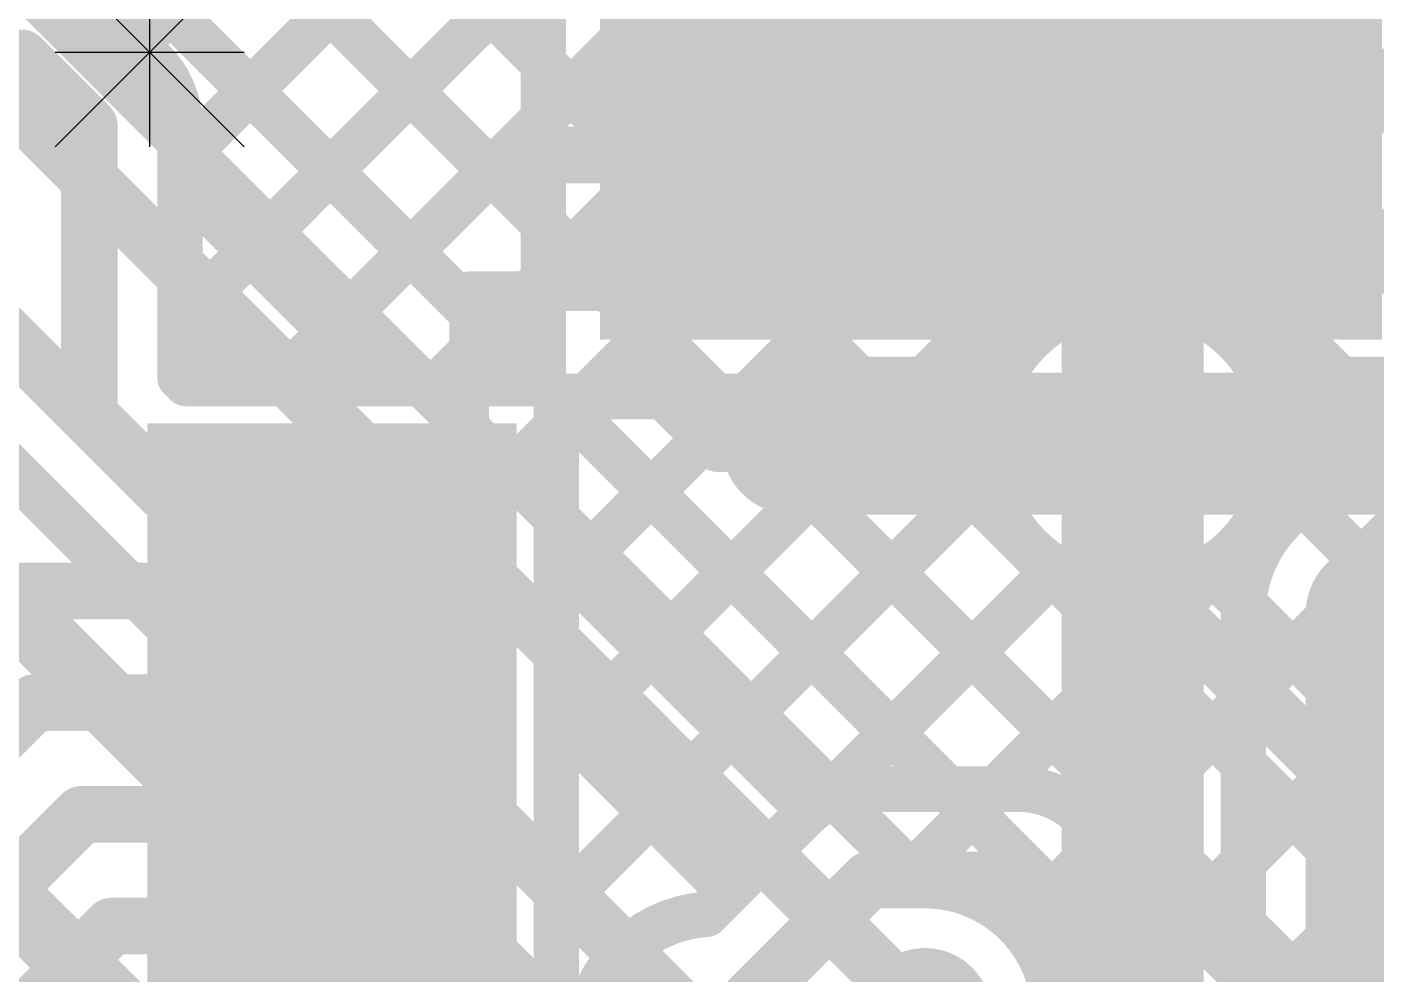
# Model space of a CAD drawing. Header units: millimetres. Extents: x 3.57 to 6.19, y 4.04 to 5.89.
# Drawn here: x 3.977 to 4.2149, y 5.1335 to 5.3004 of the extents above; entities that cross this region are included whole.
import ezdxf

# ---------------------------------------------------------------- set-up
doc = ezdxf.new("R2010")
doc.units = ezdxf.units.MM
doc.header["$MEASUREMENT"] = 0
for name, color, linetype in [('BottomLayer', 5, 'Continuous'), ('BottomSolder', 6, 'Continuous'), ('MultiLayer', 9, 'Continuous'), ('TopLayer', 1, 'Continuous'), ('TopOverlay', 2, 'Continuous'), ('TopPaste', 8, 'Continuous'), ('TopSolder', 216, 'Continuous'), ('ViaHoleLayer', 16, 'Continuous')]:
    doc.layers.add(name, color=color, linetype=linetype)

# ---------------------------------------------------------------- blocks, each defined once
blk = doc.blocks.new('48_LQFP_12')
at = {"layer": 'TopLayer'}
for points in [[(-0.19398, 0.00394), (-0.13689, 0.00394), (-0.19398, 0.01575), (-0.13689, 0.01575)], [(-0.19398, -0.01575), (-0.13689, -0.01575), (-0.19398, -0.00394), (-0.13689, -0.00394)], [(-0.19398, -0.03543), (-0.13689, -0.03543), (-0.19398, -0.02362), (-0.13689, -0.02362)], [(-0.19398, -0.05512), (-0.13689, -0.05512), (-0.19398, -0.04331), (-0.13689, -0.04331)], [(-0.19398, -0.0748), (-0.13689, -0.0748), (-0.19398, -0.06299), (-0.13689, -0.06299)], [(-0.19398, -0.09449), (-0.13689, -0.09449), (-0.19398, -0.08268), (-0.13689, -0.08268)], [(-0.19398, -0.11417), (-0.13689, -0.11417), (-0.19398, -0.10236), (-0.13689, -0.10236)], [(-0.10236, -0.19398), (-0.10236, -0.13689), (-0.11417, -0.19398), (-0.11417, -0.13689)], [(-0.08268, -0.19398), (-0.08268, -0.13689), (-0.09449, -0.19398), (-0.09449, -0.13689)], [(-0.06299, -0.19398), (-0.06299, -0.13689), (-0.0748, -0.19398), (-0.0748, -0.13689)], [(-0.04331, -0.19398), (-0.04331, -0.13689), (-0.05512, -0.19398), (-0.05512, -0.13689)], [(-0.02362, -0.19398), (-0.02362, -0.13689), (-0.03543, -0.19398), (-0.03543, -0.13689)]]:
    blk.add_solid(points, dxfattribs=at)
at = {"layer": 'TopOverlay', "const_width": 0.007}
for points in [[(-0.14143, -0.14123), (-0.14143, -0.119)], [(-0.11943, -0.14123), (-0.14143, -0.14123)]]:
    blk.add_lwpolyline(points, dxfattribs=at)
at = {"layer": 'TopOverlay', "const_width": 0.0035}
for points in [[(-0.14318, -0.119, 1), (-0.13968, -0.119, 1)], [(-0.14318, -0.14123, 1), (-0.13968, -0.14123, 1)], [(-0.14318, -0.14123, 1), (-0.13968, -0.14123, 1)], [(-0.12118, -0.14123, 1), (-0.11768, -0.14123, 1)]]:
    blk.add_lwpolyline(points, format="xyb", close=True, dxfattribs=at)
at = {"layer": 'TopPaste'}
for points in [[(-0.19398, 0.00394), (-0.13689, 0.00394), (-0.19398, 0.01575), (-0.13689, 0.01575)], [(-0.19398, -0.01575), (-0.13689, -0.01575), (-0.19398, -0.00394), (-0.13689, -0.00394)], [(-0.19398, -0.03543), (-0.13689, -0.03543), (-0.19398, -0.02362), (-0.13689, -0.02362)], [(-0.19398, -0.05512), (-0.13689, -0.05512), (-0.19398, -0.04331), (-0.13689, -0.04331)], [(-0.19398, -0.0748), (-0.13689, -0.0748), (-0.19398, -0.06299), (-0.13689, -0.06299)], [(-0.19398, -0.09449), (-0.13689, -0.09449), (-0.19398, -0.08268), (-0.13689, -0.08268)], [(-0.19398, -0.11417), (-0.13689, -0.11417), (-0.19398, -0.10236), (-0.13689, -0.10236)], [(-0.10236, -0.19398), (-0.10236, -0.13689), (-0.11417, -0.19398), (-0.11417, -0.13689)], [(-0.08268, -0.19398), (-0.08268, -0.13689), (-0.09449, -0.19398), (-0.09449, -0.13689)], [(-0.06299, -0.19398), (-0.06299, -0.13689), (-0.0748, -0.19398), (-0.0748, -0.13689)], [(-0.04331, -0.19398), (-0.04331, -0.13689), (-0.05512, -0.19398), (-0.05512, -0.13689)], [(-0.02362, -0.19398), (-0.02362, -0.13689), (-0.03543, -0.19398), (-0.03543, -0.13689)]]:
    blk.add_solid(points, dxfattribs=at)
at = {"layer": 'TopSolder'}
for points in [[(-0.19798, -0.00006), (-0.13289, -0.00006), (-0.19798, 0.01975), (-0.13289, 0.01975)], [(-0.19798, -0.01975), (-0.13289, -0.01975), (-0.19798, 0.00006), (-0.13289, 0.00006)], [(-0.19798, -0.03943), (-0.13289, -0.03943), (-0.19798, -0.01962), (-0.13289, -0.01962)], [(-0.19798, -0.05912), (-0.13289, -0.05912), (-0.19798, -0.03931), (-0.13289, -0.03931)], [(-0.19798, -0.0788), (-0.13289, -0.0788), (-0.19798, -0.05899), (-0.13289, -0.05899)], [(-0.19798, -0.09849), (-0.13289, -0.09849), (-0.19798, -0.07868), (-0.13289, -0.07868)], [(-0.19798, -0.11817), (-0.13289, -0.11817), (-0.19798, -0.09836), (-0.13289, -0.09836)], [(-0.09836, -0.19798), (-0.09836, -0.13289), (-0.11817, -0.19798), (-0.11817, -0.13289)], [(-0.07868, -0.19798), (-0.07868, -0.13289), (-0.09849, -0.19798), (-0.09849, -0.13289)], [(-0.05899, -0.19798), (-0.05899, -0.13289), (-0.0788, -0.19798), (-0.0788, -0.13289)], [(-0.03931, -0.19798), (-0.03931, -0.13289), (-0.05912, -0.19798), (-0.05912, -0.13289)], [(-0.01962, -0.19798), (-0.01962, -0.13289), (-0.03943, -0.19798), (-0.03943, -0.13289)]]:
    blk.add_solid(points, dxfattribs=at)

msp = doc.modelspace()

# ---------------------------------------------------------------- linework, layer by layer
at = {"layer": 'BottomLayer'}
for points, const_width in [([(3.69139, 5.72728), (4.16646, 5.25221)], 0.008), ([(3.99158, 5.29266), (4.4262, 5.72728)], 0.008), ([(4.04815, 5.23609), (4.53934, 5.72728)], 0.008), ([(4.0623, 5.22195), (4.56762, 5.72728)], 0.008), ([(4.07644, 5.20781), (4.5959, 5.72728)], 0.008), ([(4.09058, 5.19367), (4.62419, 5.72728)], 0.008), ([(4.13301, 5.15124), (4.70904, 5.72728)], 0.008), ([(4.17743, 5.25223), (4.65247, 5.72728)], 0.008), ([(4.19399, 5.24051), (4.68076, 5.72728)], 0.008), ([(3.67984, 5.71054), (4.14996, 5.24042)], 0.008), ([(3.67984, 5.68226), (4.1915, 5.1706)], 0.008), ([(3.66803, 5.66578), (4.1915, 5.14231)], 0.008), ([(3.67903, 5.62649), (4.1915, 5.11403)], 0.008), ([(3.89413, 5.60939), (4.24414, 5.25938)], 0.008), ([(3.88589, 5.58934), (4.23, 5.24523)], 0.008), ([(3.86414, 5.58281), (4.21586, 5.23109)], 0.008), ([(3.76467, 5.51958), (4.13516, 5.14909)], 0.008), ([(3.75334, 5.50828), (4.13534, 5.12628)], 0.01), ([(4.00573, 5.27852), (4.20426, 5.47706)], 0.008), ([(4.01987, 5.26438), (4.21413, 5.45864)], 0.008), ([(4.03401, 5.25024), (4.23835, 5.45458)], 0.008), ([(4.172, 5.227), (4.172, 5.421)], 0.025), ([(3.81134, 5.40828), (4.09834, 5.12128)], 0.01), ([(3.80472, 5.39228), (4.07553, 5.12146)], 0.008), ([(4.1984, 5.21363), (4.31037, 5.3256)], 0.008), ([(4.215, 5.197), (4.327, 5.309)], 0.025), ([(4.172, 5.227), (4.172, 5.24881)], 0.01), ([(4.172, 5.04428), (4.172, 5.227)], 0.025), ([(4.15019, 5.227), (4.172, 5.227)], 0.01), ([(4.172, 5.227), (4.19381, 5.227)], 0.01), ([(4.172, 5.20519), (4.172, 5.227)], 0.01), ([(3.97638, 5.22028), (4.07553, 5.12113)], 0.008), ([(4.10472, 5.17952), (4.14677, 5.22157)], 0.008), ([(4.19721, 5.22146), (4.20172, 5.21695)], 0.008), ([(3.96434, 5.20828), (4.14034, 5.03228)], 0.012), ([(4.11886, 5.16538), (4.15849, 5.20501)], 0.008), ([(4.18542, 5.20495), (4.19157, 5.19881)], 0.008), ([(4.215, 4.78833), (4.215, 5.197)], 0.025), ([(4.1915, 5.06019), (4.1915, 5.197)], 0.008), ([(3.93281, 5.18781), (4.10734, 5.01328)], 0.012), ([(4.15196, 5.14191), (4.1915, 5.18145)], 0.008), ([(4.15676, 5.11843), (4.1915, 5.15317)], 0.008)]:
    msp.add_lwpolyline(points, dxfattribs=dict(at, const_width=const_width))
for points, const_width in [([(3.98958, 5.29266, 1), (3.99358, 5.29266, 1)], 0.004), ([(4.00373, 5.27852, 1), (4.00773, 5.27852, 1)], 0.004), ([(4.01787, 5.26438, 1), (4.02187, 5.26438, 1)], 0.004), ([(4.19781, 5.227, 1), (4.14619, 5.227, 1)], 0.008), ([(4.16446, 5.25221, 1), (4.16846, 5.25221, 1)], 0.004), ([(4.17543, 5.25223, 1), (4.17943, 5.25223, 1)], 0.004), ([(4.03201, 5.25024, 1), (4.03601, 5.25024, 1)], 0.004), ([(4.1695, 5.24881, 1), (4.1745, 5.24881, 1)], 0.005), ([(4.14795, 5.24042, 1), (4.15196, 5.24042, 1)], 0.004), ([(4.19199, 5.24051, 1), (4.19599, 5.24051, 1)], 0.004), ([(4.04615, 5.23609, 1), (4.05015, 5.23609, 1)], 0.004), ([(4.16575, 5.227, 1), (4.17825, 5.227, 1)], 0.0125), ([(4.16575, 5.227, 1), (4.17825, 5.227, 1)], 0.0125), ([(4.16609, 5.227, 1), (4.17791, 5.227, 1)], 0.01181), ([(4.21386, 5.23109, 1), (4.21786, 5.23109, 1)], 0.004), ([(4.14769, 5.227, 1), (4.15269, 5.227, 1)], 0.005), ([(4.1695, 5.227, 1), (4.1745, 5.227, 1)], 0.005), ([(4.1695, 5.227, 1), (4.1745, 5.227, 1)], 0.005), ([(4.1695, 5.227, 1), (4.1745, 5.227, 1)], 0.005), ([(4.1695, 5.227, 1), (4.1745, 5.227, 1)], 0.005), ([(4.19131, 5.227, 1), (4.19631, 5.227, 1)], 0.005), ([(4.14419, 5.227, 1), (4.14819, 5.227, 1)], 0.004), ([(4.19581, 5.227, 1), (4.19981, 5.227, 1)], 0.004), ([(3.97436, 5.2203, 1), (3.97836, 5.2203, 1)], 0.004), ([(3.97438, 5.22028, 1), (3.97838, 5.22028, 1)], 0.004), ([(3.97438, 5.22028, 1), (3.97838, 5.22028, 1)], 0.004), ([(4.0603, 5.22195, 1), (4.0643, 5.22195, 1)], 0.004), ([(4.14477, 5.22157, 1), (4.14877, 5.22157, 1)], 0.004), ([(4.19521, 5.22146, 1), (4.19921, 5.22146, 1)], 0.004), ([(4.19972, 5.21695, 1), (4.20372, 5.21695, 1)], 0.004), ([(4.19638, 5.21362, 1), (4.20038, 5.21362, 1)], 0.004), ([(4.1964, 5.21363, 1), (4.2004, 5.21363, 1)], 0.004), ([(4.1964, 5.21363, 1), (4.2004, 5.21363, 1)], 0.004), ([(4.07444, 5.20781, 1), (4.07844, 5.20781, 1)], 0.004), ([(4.1695, 5.20519, 1), (4.1745, 5.20519, 1)], 0.005), ([(4.15649, 5.20501, 1), (4.16049, 5.20501, 1)], 0.004), ([(4.18342, 5.20495, 1), (4.18742, 5.20495, 1)], 0.004), ([(4.20875, 5.197, 1), (4.22125, 5.197, 1)], 0.0125), ([(4.20875, 5.197, 1), (4.22125, 5.197, 1)], 0.0125), ([(4.1895, 5.197, 1), (4.1935, 5.197, 1)], 0.004), ([(4.1895, 5.197, 1), (4.1935, 5.197, 1)], 0.004), ([(4.1895, 5.197, 1), (4.1935, 5.197, 1)], 0.004), ([(4.18957, 5.19881, 1), (4.19357, 5.19881, 1)], 0.004), ([(4.08858, 5.19367, 1), (4.09258, 5.19367, 1)], 0.004), ([(4.1895, 5.18145, 1), (4.1935, 5.18145, 1)], 0.004), ([(4.10272, 5.17952, 1), (4.10672, 5.17952, 1)], 0.004), ([(4.1895, 5.1706, 1), (4.1935, 5.1706, 1)], 0.004), ([(4.11686, 5.16538, 1), (4.12086, 5.16538, 1)], 0.004), ([(4.1895, 5.15317, 1), (4.1935, 5.15317, 1)], 0.004), ([(4.13101, 5.15124, 1), (4.13501, 5.15124, 1)], 0.004), ([(4.13316, 5.14909, 1), (4.13716, 5.14909, 1)], 0.004), ([(4.13316, 5.14909, 1), (4.13716, 5.14909, 1)], 0.004), ([(4.14996, 5.14191, 1), (4.15396, 5.14191, 1)], 0.004), ([(4.1895, 5.14231, 1), (4.1935, 5.14231, 1)], 0.004), ([(4.12944, 5.12628, 1), (4.14125, 5.12628, 1)], 0.01181)]:
    msp.add_lwpolyline(points, format="xyb", close=True, dxfattribs=dict(at, const_width=const_width))
at = {"layer": 'BottomLayer', "const_width": 0.008}
for points in [[(3.96434, 5.22528, -0.199327), (3.97638, 5.22028)], [(3.96434, 5.22528, -0.198912), (3.97636, 5.2203)], [(4.1915, 5.197, -0.199188), (4.1984, 5.21363)], [(4.1915, 5.197, -0.198912), (4.19838, 5.21362)], [(4.13516, 5.14909, -0.416564), (4.15815, 5.12628)]]:
    msp.add_lwpolyline(points, format="xyb", dxfattribs=at)
at = {"layer": 'BottomSolder', "const_width": 0.00991}
for points in [[(4.16705, 5.227, 1), (4.17695, 5.227, 1)], [(4.13039, 5.12628, 1), (4.1403, 5.12628, 1)]]:
    msp.add_lwpolyline(points, format="xyb", close=True, dxfattribs=at)
at = {"layer": 'MultiLayer', "const_width": 0.01181}
for points in [[(4.16609, 5.227, 1), (4.17791, 5.227, 1)], [(4.12944, 5.12628, 1), (4.14125, 5.12628, 1)]]:
    msp.add_lwpolyline(points, format="xyb", close=True, dxfattribs=at)
at = {"layer": 'TopLayer'}
for points, const_width in [([(4.10765, 5.27786), (4.10765, 5.62527)], 0.01), ([(3.985, 5.3771), (4.06806, 5.29403)], 0.008), ([(3.985, 5.34881), (4.06806, 5.26575)], 0.008), ([(3.99627, 5.29735), (4.04784, 5.34892)], 0.008), ([(4.004, 5.27679), (4.05798, 5.33078)], 0.008), ([(3.985, 5.32053), (4.06793, 5.2376)], 0.008), ([(4.06806, 5.2376), (4.06806, 5.3204)], 0.008), ([(4.08797, 5.27786), (4.08797, 5.31765)], 0.01), ([(4.08797, 5.27786), (4.08797, 5.3164)], 0.01), ([(4.004, 5.24851), (4.06806, 5.31257)], 0.008), ([(4.12734, 5.27786), (4.12734, 5.31134)], 0.01), ([(3.98733, 5.3063), (3.9993, 5.29433)], 0.008), ([(3.949, 5.295), (3.976, 5.295)], 0.01), ([(3.976, 5.295), (3.988, 5.283)], 0.01), ([(3.988, 5.232), (3.988, 5.283)], 0.01), ([(4.004, 5.23863), (4.004, 5.283)], 0.008), ([(4.02137, 5.2376), (4.06806, 5.28429)], 0.008), ([(4.07206, 5.27786), (4.08797, 5.27786)], 0.01), ([(4.08797, 5.27786), (4.08835, 5.27748)], 0.01), ([(4.08797, 5.23931), (4.08797, 5.27786)], 0.01), ([(4.08835, 5.23765), (4.08835, 5.27748)], 0.01), ([(4.004, 5.27324), (4.03964, 5.2376)], 0.008), ([(4.04966, 5.2376), (4.06806, 5.256)], 0.008), ([(4.004, 5.24496), (4.01136, 5.2376)], 0.008), ([(4.00503, 5.2376), (4.06806, 5.2376)], 0.008), ([(4.06806, 5.23746), (4.07021, 5.23531)], 0.008), ([(4.07035, 5.17343), (4.13523, 5.23831)], 0.008), ([(4.08835, 5.23765), (4.099, 5.227)], 0.01), ([(4.11043, 5.23831), (4.12456, 5.23831)], 0.008), ([(4.11043, 5.23831), (4.12456, 5.23831)], 0.008), ([(4.12378, 5.23831), (4.30257, 5.05953)], 0.008), ([(4.12456, 5.23831), (4.13012, 5.23831)], 0.008), ([(4.13012, 5.23831), (4.14424, 5.23831)], 0.008), ([(4.13012, 5.23831), (4.14424, 5.23831)], 0.008), ([(4.14424, 5.23831), (4.1488, 5.23831)], 0.008), ([(4.14785, 5.16609), (4.22008, 5.23831)], 0.008), ([(4.1952, 5.23831), (4.2033, 5.23831)], 0.008), ([(4.1952, 5.23831), (4.2033, 5.23831)], 0.008), ([(4.2033, 5.23831), (4.20886, 5.23831)], 0.008), ([(4.20863, 5.23831), (4.32212, 5.12482)], 0.008), ([(4.20886, 5.23831), (4.22298, 5.23831)], 0.008), ([(4.20886, 5.23831), (4.22298, 5.23831)], 0.008), ([(4.07035, 5.20172), (4.10394, 5.23531)], 0.008), ([(4.07035, 5.23531), (4.10787, 5.23531)], 0.008), ([(4.07035, 5.23), (4.07566, 5.23531)], 0.008), ([(4.07035, 5.21791), (4.07035, 5.23531)], 0.008), ([(4.07035, 5.23518), (4.13944, 5.16609)], 0.008), ([(4.0985, 5.23531), (4.27428, 5.05953)], 0.008), ([(4.112, 5.227), (4.172, 5.227)], 0.025), ([(4.172, 5.227), (4.22142, 5.227)], 0.025), ([(4.16732, 5.15727), (4.24536, 5.23531)], 0.008), ([(3.988, 5.232), (3.99931, 5.22069)], 0.01), ([(4.18146, 5.14313), (4.26882, 5.23048)], 0.008), ([(4.099, 5.227), (4.112, 5.227)], 0.01), ([(4.15019, 5.227), (4.172, 5.227)], 0.01), ([(4.172, 5.20428), (4.172, 5.227)], 0.01), ([(4.172, 5.20519), (4.172, 5.227)], 0.01), ([(4.172, 5.227), (4.19381, 5.227)], 0.01), ([(3.99931, 5.22069), (4.0308, 5.22069)], 0.01), ([(4.07035, 5.14515), (4.14677, 5.22157)], 0.008), ([(4.19721, 5.22146), (4.32212, 5.09654)], 0.008), ([(4.07035, 5.20379), (4.07035, 5.21791)], 0.008), ([(4.07035, 5.20379), (4.07035, 5.21791)], 0.008), ([(4.07035, 5.2069), (4.11504, 5.16221)], 0.008), ([(4.07035, 5.19823), (4.07035, 5.20379)], 0.008), ([(4.11735, 5.16386), (4.15849, 5.20501)], 0.008), ([(4.172, 5.20428), (4.21464, 5.16164)], 0.01), ([(4.18542, 5.20495), (4.32212, 5.06826)], 0.008), ([(3.96699, 5.20101), (4.0308, 5.20101)], 0.01), ([(4.1956, 5.12898), (4.2663, 5.19968)], 0.008), ([(4.07035, 5.1841), (4.07035, 5.19823)], 0.008), ([(4.07035, 5.1841), (4.07035, 5.19823)], 0.008), ([(3.95997, 5.163), (3.97829, 5.18132)], 0.01), ([(3.97829, 5.18132), (4.0308, 5.18132)], 0.01), ([(4.07035, 5.17854), (4.07035, 5.1841)], 0.008), ([(4.07035, 5.17861), (4.10086, 5.1481)], 0.008), ([(4.07035, 5.16442), (4.07035, 5.17854)], 0.008), ([(4.07035, 5.16442), (4.07035, 5.17854)], 0.008), ([(4.12548, 5.16609), (4.15187, 5.16609)], 0.008), ([(4.07035, 5.15886), (4.07035, 5.16442)], 0.008), ([(3.964, 5.139), (3.98664, 5.16164)], 0.01), ([(3.98664, 5.16164), (4.0308, 5.16164)], 0.01), ([(4.0968, 5.14403), (4.11415, 5.16139)], 0.008), ([(4.1632, 5.16139), (4.26506, 5.05953)], 0.008), ([(4.21464, 5.16164), (4.36167, 5.16164)], 0.01), ([(4.07035, 5.14473), (4.07035, 5.15886)], 0.008), ([(4.07035, 5.13917), (4.07035, 5.15886)], 0.008), ([(4.07035, 5.15033), (4.08275, 5.13792)], 0.008), ([(4.09834, 5.12295), (4.12548, 5.15009)], 0.01), ([(4.12548, 5.15009), (4.15187, 5.15009)], 0.01), ([(4.15187, 5.15009), (4.25843, 5.04353)], 0.01), ([(3.966, 5.116), (3.99195, 5.14195)], 0.01), ([(3.99195, 5.14195), (4.0308, 5.14195)], 0.01), ([(4.07035, 5.12505), (4.07035, 5.13917)], 0.008), ([(4.07035, 5.12505), (4.07035, 5.13917)], 0.008)]:
    msp.add_lwpolyline(points, dxfattribs=dict(at, const_width=const_width))
for points, const_width in [([(3.99428, 5.29735, 1), (3.99828, 5.29735, 1)], 0.004), ([(3.9735, 5.295, 1), (3.9785, 5.295, 1)], 0.005), ([(3.9735, 5.295, 1), (3.9785, 5.295, 1)], 0.005), ([(3.9973, 5.29433, 1), (4.0013, 5.29433, 1)], 0.004), ([(3.9973, 5.29433, 1), (4.0013, 5.29433, 1)], 0.004), ([(3.99731, 5.29431, 1), (4.00131, 5.29431, 1)], 0.004), ([(4.06606, 5.29403, 1), (4.07006, 5.29403, 1)], 0.004), ([(3.9855, 5.283, 1), (3.9905, 5.283, 1)], 0.005), ([(3.9855, 5.283, 1), (3.9905, 5.283, 1)], 0.005), ([(4.002, 5.283, 1), (4.006, 5.283, 1)], 0.004), ([(4.002, 5.283, 1), (4.006, 5.283, 1)], 0.004), ([(4.002, 5.283, 1), (4.006, 5.283, 1)], 0.004), ([(4.06606, 5.28429, 1), (4.07006, 5.28429, 1)], 0.004), ([(4.06956, 5.27786, 1), (4.07456, 5.27786, 1)], 0.005), ([(4.08547, 5.27786, 1), (4.09047, 5.27786, 1)], 0.005), ([(4.08547, 5.27786, 1), (4.09047, 5.27786, 1)], 0.005), ([(4.08547, 5.27786, 1), (4.09047, 5.27786, 1)], 0.005), ([(4.08547, 5.27786, 1), (4.09047, 5.27786, 1)], 0.005), ([(4.08547, 5.27786, 1), (4.09047, 5.27786, 1)], 0.005), ([(4.08585, 5.27748, 1), (4.09085, 5.27748, 1)], 0.005), ([(4.08585, 5.27748, 1), (4.09085, 5.27748, 1)], 0.005), ([(4.10515, 5.27786, 1), (4.11015, 5.27786, 1)], 0.005), ([(4.12484, 5.27786, 1), (4.12984, 5.27786, 1)], 0.005), ([(4.002, 5.27679, 1), (4.006, 5.27679, 1)], 0.004), ([(4.002, 5.27324, 1), (4.006, 5.27324, 1)], 0.004), ([(4.06606, 5.26575, 1), (4.07006, 5.26575, 1)], 0.004), ([(4.06606, 5.256, 1), (4.07006, 5.256, 1)], 0.004), ([(4.002, 5.24851, 1), (4.006, 5.24851, 1)], 0.004), ([(4.002, 5.24496, 1), (4.006, 5.24496, 1)], 0.004), ([(4.08547, 5.23931, 1), (4.09047, 5.23931, 1)], 0.005), ([(4.002, 5.23863, 1), (4.006, 5.23863, 1)], 0.004), ([(4.00303, 5.2376, 1), (4.00703, 5.2376, 1)], 0.004), ([(4.00936, 5.2376, 1), (4.01336, 5.2376, 1)], 0.004), ([(4.01937, 5.2376, 1), (4.02337, 5.2376, 1)], 0.004), ([(4.03764, 5.2376, 1), (4.04164, 5.2376, 1)], 0.004), ([(4.04766, 5.2376, 1), (4.05166, 5.2376, 1)], 0.004), ([(4.06593, 5.2376, 1), (4.06993, 5.2376, 1)], 0.004), ([(4.06606, 5.2376, 1), (4.07006, 5.2376, 1)], 0.004), ([(4.06606, 5.2376, 1), (4.07006, 5.2376, 1)], 0.004), ([(4.06606, 5.23746, 1), (4.07006, 5.23746, 1)], 0.004), ([(4.08585, 5.23765, 1), (4.09085, 5.23765, 1)], 0.005), ([(4.08585, 5.23765, 1), (4.09085, 5.23765, 1)], 0.005), ([(4.10843, 5.23831, 1), (4.11243, 5.23831, 1)], 0.004), ([(4.10843, 5.23831, 1), (4.11243, 5.23831, 1)], 0.004), ([(4.12178, 5.23831, 1), (4.12578, 5.23831, 1)], 0.004), ([(4.12256, 5.23831, 1), (4.12656, 5.23831, 1)], 0.004), ([(4.12256, 5.23831, 1), (4.12656, 5.23831, 1)], 0.004), ([(4.12256, 5.23831, 1), (4.12656, 5.23831, 1)], 0.004), ([(4.12812, 5.23831, 1), (4.13212, 5.23831, 1)], 0.004), ([(4.12812, 5.23831, 1), (4.13212, 5.23831, 1)], 0.004), ([(4.12812, 5.23831, 1), (4.13212, 5.23831, 1)], 0.004), ([(4.13323, 5.23831, 1), (4.13723, 5.23831, 1)], 0.004), ([(4.14224, 5.23831, 1), (4.14624, 5.23831, 1)], 0.004), ([(4.14224, 5.23831, 1), (4.14624, 5.23831, 1)], 0.004), ([(4.14224, 5.23831, 1), (4.14624, 5.23831, 1)], 0.004), ([(4.1468, 5.23831, 1), (4.1508, 5.23831, 1)], 0.004), ([(4.1468, 5.23831, 1), (4.1508, 5.23831, 1)], 0.004), ([(4.1932, 5.23831, 1), (4.1972, 5.23831, 1)], 0.004), ([(4.1932, 5.23831, 1), (4.1972, 5.23831, 1)], 0.004), ([(4.1932, 5.23831, 1), (4.1972, 5.23831, 1)], 0.004), ([(4.2013, 5.23831, 1), (4.2053, 5.23831, 1)], 0.004), ([(4.2013, 5.23831, 1), (4.2053, 5.23831, 1)], 0.004), ([(4.2013, 5.23831, 1), (4.2053, 5.23831, 1)], 0.004), ([(4.20663, 5.23831, 1), (4.21063, 5.23831, 1)], 0.004), ([(4.20686, 5.23831, 1), (4.21086, 5.23831, 1)], 0.004), ([(4.20686, 5.23831, 1), (4.21086, 5.23831, 1)], 0.004), ([(4.20686, 5.23831, 1), (4.21086, 5.23831, 1)], 0.004), ([(4.06821, 5.23531, 1), (4.07221, 5.23531, 1)], 0.004), ([(4.06835, 5.23531, 1), (4.07235, 5.23531, 1)], 0.004), ([(4.06835, 5.23531, 1), (4.07235, 5.23531, 1)], 0.004), ([(4.06835, 5.23518, 1), (4.07235, 5.23518, 1)], 0.004), ([(4.07366, 5.23531, 1), (4.07766, 5.23531, 1)], 0.004), ([(4.0965, 5.23531, 1), (4.1005, 5.23531, 1)], 0.004), ([(4.10575, 5.227, 1), (4.11825, 5.227, 1)], 0.0125), ([(4.10194, 5.23531, 1), (4.10594, 5.23531, 1)], 0.004), ([(4.10587, 5.23531, 1), (4.10987, 5.23531, 1)], 0.004), ([(4.16575, 5.227, 1), (4.17825, 5.227, 1)], 0.0125), ([(4.16575, 5.227, 1), (4.17825, 5.227, 1)], 0.0125), ([(4.16609, 5.227, 1), (4.17791, 5.227, 1)], 0.01181), ([(4.21517, 5.227, 1), (4.22767, 5.227, 1)], 0.0125), ([(3.9855, 5.232, 1), (3.9905, 5.232, 1)], 0.005), ([(3.9855, 5.232, 1), (3.9905, 5.232, 1)], 0.005), ([(4.06835, 5.23, 1), (4.07235, 5.23, 1)], 0.004), ([(4.0965, 5.227, 1), (4.1015, 5.227, 1)], 0.005), ([(4.0965, 5.227, 1), (4.1015, 5.227, 1)], 0.005), ([(4.1095, 5.227, 1), (4.1145, 5.227, 1)], 0.005), ([(4.14769, 5.227, 1), (4.15269, 5.227, 1)], 0.005), ([(4.1695, 5.227, 1), (4.1745, 5.227, 1)], 0.005), ([(4.1695, 5.227, 1), (4.1745, 5.227, 1)], 0.005), ([(4.1695, 5.227, 1), (4.1745, 5.227, 1)], 0.005), ([(4.1695, 5.227, 1), (4.1745, 5.227, 1)], 0.005), ([(4.19131, 5.227, 1), (4.19631, 5.227, 1)], 0.005), ([(4.19581, 5.227, 1), (4.19981, 5.227, 1)], 0.004), ([(4.19581, 5.227, 1), (4.19981, 5.227, 1)], 0.004), ([(3.99681, 5.22069, 1), (4.00181, 5.22069, 1)], 0.005), ([(3.99681, 5.22069, 1), (4.00181, 5.22069, 1)], 0.005), ([(4.0283, 5.22069, 1), (4.0333, 5.22069, 1)], 0.005), ([(4.14477, 5.22157, 1), (4.14877, 5.22157, 1)], 0.004), ([(4.19521, 5.22146, 1), (4.19921, 5.22146, 1)], 0.004), ([(4.06835, 5.21791, 1), (4.07235, 5.21791, 1)], 0.004), ([(4.06835, 5.21791, 1), (4.07235, 5.21791, 1)], 0.004), ([(4.06835, 5.21791, 1), (4.07235, 5.21791, 1)], 0.004), ([(4.06835, 5.2069, 1), (4.07235, 5.2069, 1)], 0.004), ([(4.1695, 5.20519, 1), (4.1745, 5.20519, 1)], 0.005), ([(4.06835, 5.20379, 1), (4.07235, 5.20379, 1)], 0.004), ([(4.06835, 5.20379, 1), (4.07235, 5.20379, 1)], 0.004), ([(4.06835, 5.20379, 1), (4.07235, 5.20379, 1)], 0.004), ([(4.15649, 5.20501, 1), (4.16049, 5.20501, 1)], 0.004), ([(4.1695, 5.20428, 1), (4.1745, 5.20428, 1)], 0.005), ([(4.1695, 5.20428, 1), (4.1745, 5.20428, 1)], 0.005), ([(4.18342, 5.20495, 1), (4.18742, 5.20495, 1)], 0.004), ([(4.0283, 5.20101, 1), (4.0333, 5.20101, 1)], 0.005), ([(4.06835, 5.20172, 1), (4.07235, 5.20172, 1)], 0.004), ([(4.06835, 5.19823, 1), (4.07235, 5.19823, 1)], 0.004), ([(4.06835, 5.19823, 1), (4.07235, 5.19823, 1)], 0.004), ([(4.06835, 5.19823, 1), (4.07235, 5.19823, 1)], 0.004), ([(3.97579, 5.18132, 1), (3.98079, 5.18132, 1)], 0.005), ([(3.97579, 5.18132, 1), (3.98079, 5.18132, 1)], 0.005), ([(4.0283, 5.18132, 1), (4.0333, 5.18132, 1)], 0.005), ([(4.06835, 5.1841, 1), (4.07235, 5.1841, 1)], 0.004), ([(4.06835, 5.1841, 1), (4.07235, 5.1841, 1)], 0.004), ([(4.06835, 5.1841, 1), (4.07235, 5.1841, 1)], 0.004), ([(4.06835, 5.17861, 1), (4.07235, 5.17861, 1)], 0.004), ([(4.06835, 5.17854, 1), (4.07235, 5.17854, 1)], 0.004), ([(4.06835, 5.17854, 1), (4.07235, 5.17854, 1)], 0.004), ([(4.06835, 5.17854, 1), (4.07235, 5.17854, 1)], 0.004), ([(4.06835, 5.17343, 1), (4.07235, 5.17343, 1)], 0.004), ([(4.12348, 5.16609, 1), (4.12748, 5.16609, 1)], 0.004), ([(4.12348, 5.16609, 1), (4.12748, 5.16609, 1)], 0.004), ([(4.12348, 5.16609, 1), (4.12748, 5.16609, 1)], 0.004), ([(4.13744, 5.16609, 1), (4.14144, 5.16609, 1)], 0.004), ([(4.14585, 5.16609, 1), (4.14985, 5.16609, 1)], 0.004), ([(4.14987, 5.16609, 1), (4.15387, 5.16609, 1)], 0.004), ([(4.14987, 5.16609, 1), (4.15387, 5.16609, 1)], 0.004), ([(4.14987, 5.16609, 1), (4.15387, 5.16609, 1)], 0.004), ([(4.06835, 5.16442, 1), (4.07235, 5.16442, 1)], 0.004), ([(4.06835, 5.16442, 1), (4.07235, 5.16442, 1)], 0.004), ([(4.06835, 5.16442, 1), (4.07235, 5.16442, 1)], 0.004), ([(4.11535, 5.16386, 1), (4.11935, 5.16386, 1)], 0.004), ([(3.98414, 5.16164, 1), (3.98914, 5.16164, 1)], 0.005), ([(3.98414, 5.16164, 1), (3.98914, 5.16164, 1)], 0.005), ([(4.0283, 5.16164, 1), (4.0333, 5.16164, 1)], 0.005), ([(4.11215, 5.16139, 1), (4.11615, 5.16139, 1)], 0.004), ([(4.11215, 5.16139, 1), (4.11615, 5.16139, 1)], 0.004), ([(4.11217, 5.1614, 1), (4.11617, 5.1614, 1)], 0.004), ([(4.11304, 5.16221, 1), (4.11704, 5.16221, 1)], 0.004), ([(4.16119, 5.1614, 1), (4.16519, 5.1614, 1)], 0.004), ([(4.1612, 5.16139, 1), (4.1652, 5.16139, 1)], 0.004), ([(4.1612, 5.16139, 1), (4.1652, 5.16139, 1)], 0.004), ([(4.21214, 5.16164, 1), (4.21714, 5.16164, 1)], 0.005), ([(4.21214, 5.16164, 1), (4.21714, 5.16164, 1)], 0.005), ([(4.06835, 5.15886, 1), (4.07235, 5.15886, 1)], 0.004), ([(4.06835, 5.15886, 1), (4.07235, 5.15886, 1)], 0.004), ([(4.06835, 5.15886, 1), (4.07235, 5.15886, 1)], 0.004), ([(4.16532, 5.15727, 1), (4.16932, 5.15727, 1)], 0.004), ([(4.06835, 5.15033, 1), (4.07235, 5.15033, 1)], 0.004), ([(4.12298, 5.15009, 1), (4.12798, 5.15009, 1)], 0.005), ([(4.12298, 5.15009, 1), (4.12798, 5.15009, 1)], 0.005), ([(4.14937, 5.15009, 1), (4.15437, 5.15009, 1)], 0.005), ([(4.14937, 5.15009, 1), (4.15437, 5.15009, 1)], 0.005), ([(4.09886, 5.1481, 1), (4.10286, 5.1481, 1)], 0.004), ([(4.06835, 5.14515, 1), (4.07235, 5.14515, 1)], 0.004), ([(4.06835, 5.14473, 1), (4.07235, 5.14473, 1)], 0.004), ([(3.98945, 5.14195, 1), (3.99445, 5.14195, 1)], 0.005), ([(3.98945, 5.14195, 1), (3.99445, 5.14195, 1)], 0.005), ([(4.0283, 5.14195, 1), (4.0333, 5.14195, 1)], 0.005), ([(4.0948, 5.14403, 1), (4.0988, 5.14403, 1)], 0.004), ([(4.0948, 5.14403, 1), (4.0988, 5.14403, 1)], 0.004), ([(4.17946, 5.14313, 1), (4.18346, 5.14313, 1)], 0.004), ([(4.06835, 5.13917, 1), (4.07235, 5.13917, 1)], 0.004), ([(4.06835, 5.13917, 1), (4.07235, 5.13917, 1)], 0.004), ([(4.06835, 5.13917, 1), (4.07235, 5.13917, 1)], 0.004), ([(4.08075, 5.13792, 1), (4.08475, 5.13792, 1)], 0.004), ([(4.12944, 5.12628, 1), (4.14125, 5.12628, 1)], 0.01181)]:
    msp.add_lwpolyline(points, format="xyb", close=True, dxfattribs=dict(at, const_width=const_width))
at = {"layer": 'TopLayer', "const_width": 0.008}
for points in [[(3.9993, 5.29433, -0.199231), (4.004, 5.283)], [(3.99931, 5.29431, -0.198912), (4.004, 5.283)], [(4.19781, 5.227, -1.257172), (4.1488, 5.23831)], [(4.1952, 5.23831, -0.113936), (4.19781, 5.227)], [(4.11415, 5.16139, -0.199231), (4.12548, 5.16609)], [(4.11417, 5.1614, -0.198912), (4.12548, 5.16609)], [(4.15187, 5.16609, -0.198912), (4.16319, 5.1614)], [(4.15187, 5.16609, -0.199231), (4.1632, 5.16139)], [(4.1186, 5.11079, -1.710306), (4.0968, 5.14403)]]:
    msp.add_lwpolyline(points, format="xyb", dxfattribs=at)
at = {"layer": 'TopOverlay'}
for p, q in [((3.982, 5.31265), (4.01532, 5.27933)), ((3.982, 5.27933), (4.01532, 5.31265)), ((3.99866, 5.27933), (3.99866, 5.31265)), ((3.982, 5.29599), (4.01532, 5.29599))]:
    msp.add_line(p, q, dxfattribs=at)
at = {"layer": 'TopSolder', "const_width": 0.00991}
for points in [[(4.16705, 5.227, 1), (4.17695, 5.227, 1)], [(4.13039, 5.12628, 1), (4.1403, 5.12628, 1)]]:
    msp.add_lwpolyline(points, format="xyb", close=True, dxfattribs=at)
at = {"layer": 'ViaHoleLayer', "const_width": 0.00591}
msp.add_lwpolyline([(4.16905, 5.227, 1), (4.17495, 5.227, 1)], format="xyb", close=True, dxfattribs=at)

# ---------------------------------------------------------------- block references
at = {"rotation": 270}
msp.add_blockref('48_LQFP_12', (4.19624, 5.11243), dxfattribs=at)

doc.saveas('drawing.dxf')
